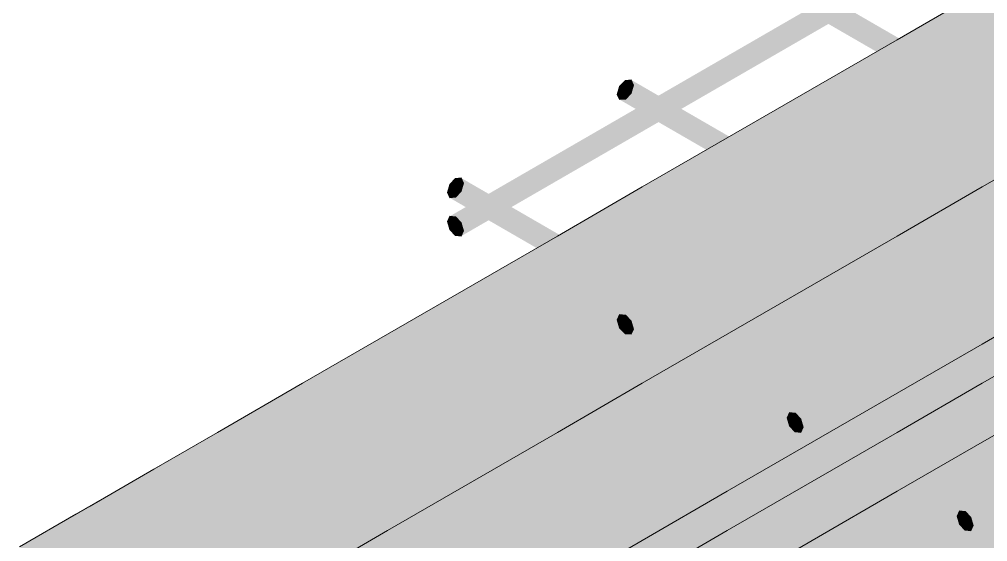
# Model space of a CAD drawing. Header units: metres. Extents: x 349122 to 349453, y 9281252 to 9281971.
# Drawn here: x 349267.5444 to 349268.038, y 9281656.2444 to 9281656.5103 of the extents above; entities that cross this region are included whole.
import ezdxf

# ---------------------------------------------------------------- set-up
doc = ezdxf.new("R2010")
doc.units = ezdxf.units.M
doc.header["$LTSCALE"] = 0.25
doc.layers.add('ISO-3D', color=7, linetype='CONTINUOUS', lineweight=13)
doc.layers.add('ISO-3D-ARISTAS', color=250, linetype='CONTINUOUS', lineweight=13)

msp = doc.modelspace()

# ---------------------------------------------------------------- linework, layer by layer
at = {"layer": 'ISO-3D', "true_color": 0x8e8d88}
for points in [[(349268.07849, 9281656.51), (349268.03519, 9281656.485), (349268.07849, 9281656.55), (349268.03519, 9281656.525)], [(349268.03519, 9281656.485), (349267.99189, 9281656.46), (349268.03519, 9281656.525), (349267.99189, 9281656.5)], [(349268.07849, 9281656.47), (349268.03519, 9281656.445), (349268.07849, 9281656.51), (349268.03519, 9281656.485)], [(349267.99189, 9281656.46), (349267.94859, 9281656.435), (349267.99189, 9281656.5), (349267.94859, 9281656.475)], [(349268.03519, 9281656.445), (349267.99189, 9281656.42), (349268.03519, 9281656.485), (349267.99189, 9281656.46)], [(349267.94859, 9281656.435), (349267.90529, 9281656.41), (349267.94859, 9281656.475), (349267.90529, 9281656.45)], [(349268.07849, 9281656.45), (349268.03519, 9281656.425), (349268.07849, 9281656.47), (349268.03519, 9281656.445)], [(349267.99189, 9281656.42), (349267.94859, 9281656.395), (349267.99189, 9281656.46), (349267.94859, 9281656.435)], [(349267.90529, 9281656.41), (349267.86199, 9281656.385), (349267.90529, 9281656.45), (349267.86199, 9281656.425)], [(349268.07849, 9281656.4), (349268.03519, 9281656.375), (349268.07849, 9281656.45), (349268.03519, 9281656.425)], [(349268.07849, 9281656.41), (349268.03519, 9281656.385), (349268.07849, 9281656.45), (349268.03519, 9281656.425)], [(349268.03519, 9281656.425), (349267.99189, 9281656.4), (349268.03519, 9281656.445), (349267.99189, 9281656.42)], [(349267.94859, 9281656.395), (349267.90529, 9281656.37), (349267.94859, 9281656.435), (349267.90529, 9281656.41)], [(349267.86199, 9281656.385), (349267.81869, 9281656.36), (349267.86199, 9281656.425), (349267.81869, 9281656.4)], [(349268.03519, 9281656.375), (349267.99189, 9281656.35), (349268.03519, 9281656.425), (349267.99189, 9281656.4)], [(349268.03519, 9281656.385), (349267.99189, 9281656.36), (349268.03519, 9281656.425), (349267.99189, 9281656.4)], [(349267.99189, 9281656.4), (349267.94859, 9281656.375), (349267.99189, 9281656.42), (349267.94859, 9281656.395)], [(349267.90529, 9281656.37), (349267.86199, 9281656.345), (349267.90529, 9281656.41), (349267.86199, 9281656.385)], [(349268.07849, 9281656.37), (349268.03519, 9281656.345), (349268.07849, 9281656.41), (349268.03519, 9281656.385)], [(349267.81869, 9281656.36), (349267.77538, 9281656.335), (349267.81869, 9281656.4), (349267.77538, 9281656.375)], [(349267.99189, 9281656.35), (349267.94859, 9281656.325), (349267.99189, 9281656.4), (349267.94859, 9281656.375)], [(349267.99189, 9281656.36), (349267.94859, 9281656.335), (349267.99189, 9281656.4), (349267.94859, 9281656.375)], [(349268.07849, 9281656.35), (349268.03519, 9281656.325), (349268.07849, 9281656.4), (349268.03519, 9281656.375)], [(349267.94859, 9281656.375), (349267.90529, 9281656.35), (349267.94859, 9281656.395), (349267.90529, 9281656.37)], [(349267.86199, 9281656.345), (349267.81869, 9281656.32), (349267.86199, 9281656.385), (349267.81869, 9281656.36)], [(349268.03519, 9281656.345), (349267.99189, 9281656.32), (349268.03519, 9281656.385), (349267.99189, 9281656.36)], [(349267.77538, 9281656.335), (349267.73208, 9281656.31), (349267.77538, 9281656.375), (349267.73208, 9281656.35)], [(349267.94859, 9281656.325), (349267.90529, 9281656.3), (349267.94859, 9281656.375), (349267.90529, 9281656.35)], [(349267.94859, 9281656.335), (349267.90529, 9281656.31), (349267.94859, 9281656.375), (349267.90529, 9281656.35)], [(349268.03519, 9281656.325), (349267.99189, 9281656.3), (349268.03519, 9281656.375), (349267.99189, 9281656.35)], [(349267.90529, 9281656.35), (349267.86199, 9281656.325), (349267.90529, 9281656.37), (349267.86199, 9281656.345)], [(349267.81869, 9281656.32), (349267.77538, 9281656.295), (349267.81869, 9281656.36), (349267.77538, 9281656.335)], [(349267.99189, 9281656.32), (349267.94859, 9281656.295), (349267.99189, 9281656.36), (349267.94859, 9281656.335)], [(349267.73208, 9281656.31), (349267.68878, 9281656.285), (349267.73208, 9281656.35), (349267.68878, 9281656.325)], [(349267.90529, 9281656.3), (349267.86199, 9281656.275), (349267.90529, 9281656.35), (349267.86199, 9281656.325)], [(349267.90529, 9281656.31), (349267.86199, 9281656.285), (349267.90529, 9281656.35), (349267.86199, 9281656.325)], [(349267.99189, 9281656.3), (349267.94859, 9281656.275), (349267.99189, 9281656.35), (349267.94859, 9281656.325)], [(349267.86199, 9281656.325), (349267.81869, 9281656.3), (349267.86199, 9281656.345), (349267.81869, 9281656.32)], [(349267.77538, 9281656.295), (349267.73208, 9281656.27), (349267.77538, 9281656.335), (349267.73208, 9281656.31)], [(349267.94859, 9281656.295), (349267.90529, 9281656.27), (349267.94859, 9281656.335), (349267.90529, 9281656.31)], [(349267.68878, 9281656.285), (349267.64548, 9281656.26), (349267.68878, 9281656.325), (349267.64548, 9281656.3)], [(349267.86199, 9281656.275), (349267.81869, 9281656.25), (349267.86199, 9281656.325), (349267.81869, 9281656.3)], [(349267.86199, 9281656.285), (349267.81869, 9281656.26), (349267.86199, 9281656.325), (349267.81869, 9281656.3)], [(349267.94859, 9281656.275), (349267.90529, 9281656.25), (349267.94859, 9281656.325), (349267.90529, 9281656.3)], [(349267.81869, 9281656.3), (349267.77538, 9281656.275), (349267.81869, 9281656.32), (349267.77538, 9281656.295)], [(349268.07849, 9281656.3), (349268.03519, 9281656.275), (349268.07849, 9281656.32), (349268.03519, 9281656.295)], [(349267.73208, 9281656.27), (349267.68878, 9281656.245), (349267.73208, 9281656.31), (349267.68878, 9281656.285)], [(349267.90529, 9281656.27), (349267.86199, 9281656.245), (349267.90529, 9281656.31), (349267.86199, 9281656.285)], [(349267.64548, 9281656.26), (349267.613, 9281656.24125), (349267.64548, 9281656.3), (349267.613, 9281656.28125)], [(349267.81869, 9281656.25), (349267.77538, 9281656.225), (349267.81869, 9281656.3), (349267.77538, 9281656.275)], [(349267.81869, 9281656.26), (349267.77538, 9281656.235), (349267.81869, 9281656.3), (349267.77538, 9281656.275)], [(349267.90529, 9281656.25), (349267.86199, 9281656.225), (349267.90529, 9281656.3), (349267.86199, 9281656.275)], [(349268.07849, 9281656.25), (349268.03519, 9281656.225), (349268.07849, 9281656.3), (349268.03519, 9281656.275)], [(349267.77538, 9281656.275), (349267.73208, 9281656.25), (349267.77538, 9281656.295), (349267.73208, 9281656.27)], [(349268.03519, 9281656.275), (349267.99189, 9281656.25), (349268.03519, 9281656.295), (349267.99189, 9281656.27)], [(349267.68878, 9281656.245), (349267.64548, 9281656.22), (349267.68878, 9281656.285), (349267.64548, 9281656.26)], [(349267.86199, 9281656.245), (349267.81869, 9281656.22), (349267.86199, 9281656.285), (349267.81869, 9281656.26)], [(349267.613, 9281656.24125), (349267.58053, 9281656.2225), (349267.613, 9281656.28125), (349267.58053, 9281656.2625)], [(349267.77538, 9281656.225), (349267.73208, 9281656.2), (349267.77538, 9281656.275), (349267.73208, 9281656.25)], [(349267.77538, 9281656.235), (349267.73208, 9281656.21), (349267.77538, 9281656.275), (349267.73208, 9281656.25)], [(349267.86199, 9281656.225), (349267.81869, 9281656.2), (349267.86199, 9281656.275), (349267.81869, 9281656.25)], [(349268.03519, 9281656.225), (349267.99189, 9281656.2), (349268.03519, 9281656.275), (349267.99189, 9281656.25)], [(349267.73208, 9281656.25), (349267.68878, 9281656.225), (349267.73208, 9281656.27), (349267.68878, 9281656.245)], [(349267.99189, 9281656.25), (349267.94859, 9281656.225), (349267.99189, 9281656.27), (349267.94859, 9281656.245)], [(349267.58053, 9281656.2225), (349267.54805, 9281656.20375), (349267.58053, 9281656.2625), (349267.54805, 9281656.24375)], [(349267.64548, 9281656.22), (349267.613, 9281656.20125), (349267.64548, 9281656.26), (349267.613, 9281656.24125)], [(349267.81869, 9281656.22), (349267.77538, 9281656.195), (349267.81869, 9281656.26), (349267.77538, 9281656.235)], [(349267.73208, 9281656.2), (349267.68878, 9281656.175), (349267.73208, 9281656.25), (349267.68878, 9281656.225)], [(349267.73208, 9281656.21), (349267.68878, 9281656.185), (349267.73208, 9281656.25), (349267.68878, 9281656.225)], [(349267.81869, 9281656.2), (349267.77538, 9281656.175), (349267.81869, 9281656.25), (349267.77538, 9281656.225)], [(349267.99189, 9281656.2), (349267.94859, 9281656.175), (349267.99189, 9281656.25), (349267.94859, 9281656.225)], [(349268.07849, 9281656.2), (349268.03519, 9281656.175), (349268.07849, 9281656.25), (349268.03519, 9281656.225)], [(349267.68878, 9281656.225), (349267.64548, 9281656.2), (349267.68878, 9281656.245), (349267.64548, 9281656.22)], [(349267.94859, 9281656.225), (349267.90529, 9281656.2), (349267.94859, 9281656.245), (349267.90529, 9281656.22)]]:
    msp.add_solid(points, dxfattribs=at)
at = {"layer": 'ISO-3D', "true_color": 0xb0aea8}
for points in [[(349268.10736, 9281656.53333), (349268.06406, 9281656.50833), (349268.07849, 9281656.55), (349268.03519, 9281656.525)], [(349268.06406, 9281656.50833), (349268.02076, 9281656.48333), (349268.03519, 9281656.525), (349267.99189, 9281656.5)], [(349268.09293, 9281656.49167), (349268.04963, 9281656.46667), (349268.06406, 9281656.50833), (349268.02076, 9281656.48333)], [(349268.02076, 9281656.48333), (349267.97746, 9281656.45833), (349267.99189, 9281656.5), (349267.94859, 9281656.475)], [(349268.04963, 9281656.46667), (349268.00632, 9281656.44167), (349268.02076, 9281656.48333), (349267.97746, 9281656.45833)], [(349267.97746, 9281656.45833), (349267.93416, 9281656.43333), (349267.94859, 9281656.475), (349267.90529, 9281656.45)], [(349268.07849, 9281656.45), (349268.03519, 9281656.425), (349268.04963, 9281656.46667), (349268.00632, 9281656.44167)], [(349268.00632, 9281656.44167), (349267.96302, 9281656.41667), (349267.97746, 9281656.45833), (349267.93416, 9281656.43333)], [(349267.93416, 9281656.43333), (349267.89085, 9281656.40833), (349267.90529, 9281656.45), (349267.86199, 9281656.425)], [(349268.03519, 9281656.425), (349267.99189, 9281656.4), (349268.00632, 9281656.44167), (349267.96302, 9281656.41667)], [(349267.96302, 9281656.41667), (349267.91972, 9281656.39167), (349267.93416, 9281656.43333), (349267.89085, 9281656.40833)], [(349267.89085, 9281656.40833), (349267.84755, 9281656.38333), (349267.86199, 9281656.425), (349267.81869, 9281656.4)], [(349267.99189, 9281656.4), (349267.94859, 9281656.375), (349267.96302, 9281656.41667), (349267.91972, 9281656.39167)], [(349267.91972, 9281656.39167), (349267.87642, 9281656.36667), (349267.89085, 9281656.40833), (349267.84755, 9281656.38333)], [(349267.84755, 9281656.38333), (349267.80425, 9281656.35833), (349267.81869, 9281656.4), (349267.77538, 9281656.375)], [(349267.94859, 9281656.375), (349267.90529, 9281656.35), (349267.91972, 9281656.39167), (349267.87642, 9281656.36667)], [(349267.87642, 9281656.36667), (349267.83312, 9281656.34167), (349267.84755, 9281656.38333), (349267.80425, 9281656.35833)], [(349267.80425, 9281656.35833), (349267.76095, 9281656.33333), (349267.77538, 9281656.375), (349267.73208, 9281656.35)], [(349268.12179, 9281656.345), (349268.07849, 9281656.32), (349268.07849, 9281656.37), (349268.03519, 9281656.345)], [(349267.90529, 9281656.35), (349267.86199, 9281656.325), (349267.87642, 9281656.36667), (349267.83312, 9281656.34167)], [(349267.83312, 9281656.34167), (349267.78982, 9281656.31667), (349267.80425, 9281656.35833), (349267.76095, 9281656.33333)], [(349267.76095, 9281656.33333), (349267.71765, 9281656.30833), (349267.73208, 9281656.35), (349267.68878, 9281656.325)], [(349268.11097, 9281656.33125), (349268.06767, 9281656.30625), (349268.07849, 9281656.35), (349268.03519, 9281656.325)], [(349268.07849, 9281656.32), (349268.03519, 9281656.295), (349268.03519, 9281656.345), (349267.99189, 9281656.32)], [(349267.86199, 9281656.325), (349267.81869, 9281656.3), (349267.83312, 9281656.34167), (349267.78982, 9281656.31667)], [(349267.78982, 9281656.31667), (349267.74652, 9281656.29167), (349267.76095, 9281656.33333), (349267.71765, 9281656.30833)], [(349267.71765, 9281656.30833), (349267.67435, 9281656.28333), (349267.68878, 9281656.325), (349267.64548, 9281656.3)], [(349268.06767, 9281656.30625), (349268.02437, 9281656.28125), (349268.03519, 9281656.325), (349267.99189, 9281656.3)], [(349268.03519, 9281656.295), (349267.99189, 9281656.27), (349267.99189, 9281656.32), (349267.94859, 9281656.295)], [(349267.81869, 9281656.3), (349267.77538, 9281656.275), (349267.78982, 9281656.31667), (349267.74652, 9281656.29167)], [(349267.74652, 9281656.29167), (349267.70322, 9281656.26667), (349267.71765, 9281656.30833), (349267.67435, 9281656.28333)], [(349268.10014, 9281656.2875), (349268.05684, 9281656.2625), (349268.06767, 9281656.30625), (349268.02437, 9281656.28125)], [(349267.67435, 9281656.28333), (349267.63105, 9281656.25833), (349267.64548, 9281656.3), (349267.60218, 9281656.275)], [(349268.02437, 9281656.28125), (349267.98107, 9281656.25625), (349267.99189, 9281656.3), (349267.94859, 9281656.275)], [(349267.99189, 9281656.27), (349267.94859, 9281656.245), (349267.94859, 9281656.295), (349267.90529, 9281656.27)], [(349267.77538, 9281656.275), (349267.73208, 9281656.25), (349267.74652, 9281656.29167), (349267.70322, 9281656.26667)], [(349267.70322, 9281656.26667), (349267.65991, 9281656.24167), (349267.67435, 9281656.28333), (349267.63105, 9281656.25833)], [(349268.05684, 9281656.2625), (349268.01354, 9281656.2375), (349268.02437, 9281656.28125), (349267.98107, 9281656.25625)], [(349267.63105, 9281656.25833), (349267.60218, 9281656.24167), (349267.60218, 9281656.275), (349267.57331, 9281656.25833)], [(349267.98107, 9281656.25625), (349267.93776, 9281656.23125), (349267.94859, 9281656.275), (349267.90529, 9281656.25)], [(349267.94859, 9281656.245), (349267.90529, 9281656.22), (349267.90529, 9281656.27), (349267.86199, 9281656.245)], [(349267.73208, 9281656.25), (349267.68878, 9281656.225), (349267.70322, 9281656.26667), (349267.65991, 9281656.24167)], [(349267.60218, 9281656.24167), (349267.57331, 9281656.225), (349267.57331, 9281656.25833), (349267.54444, 9281656.24167)], [(349267.65991, 9281656.24167), (349267.63105, 9281656.225), (349267.63105, 9281656.25833), (349267.60218, 9281656.24167)], [(349268.08932, 9281656.24375), (349268.04602, 9281656.21875), (349268.05684, 9281656.2625), (349268.01354, 9281656.2375)], [(349268.01354, 9281656.2375), (349267.97024, 9281656.2125), (349267.98107, 9281656.25625), (349267.93776, 9281656.23125)], [(349267.93776, 9281656.23125), (349267.89446, 9281656.20625), (349267.90529, 9281656.25), (349267.86199, 9281656.225)], [(349267.90529, 9281656.22), (349267.86199, 9281656.195), (349267.86199, 9281656.245), (349267.81869, 9281656.22)]]:
    msp.add_solid(points, dxfattribs=at)
at = {"layer": 'ISO-3D', "true_color": 0x513422}
for points in [[(349267.96911, 9281656.52661), (349267.97032, 9281656.52928), (349267.92781, 9281656.50277), (349267.92902, 9281656.50544)], [(349267.97736, 9281656.52185), (349267.97615, 9281656.51918), (349267.93606, 9281656.498), (349267.93485, 9281656.49533)], [(349267.92781, 9281656.50277), (349267.92902, 9281656.50544), (349267.88651, 9281656.47892), (349267.88772, 9281656.48159)], [(349267.93606, 9281656.498), (349267.93485, 9281656.49533), (349267.89476, 9281656.47416), (349267.89355, 9281656.47149)], [(349267.88651, 9281656.47892), (349267.88772, 9281656.48159), (349267.84521, 9281656.45507), (349267.84641, 9281656.45774)], [(349268.05572, 9281656.47661), (349268.05692, 9281656.47928), (349268.01441, 9281656.45277), (349268.01562, 9281656.45544)], [(349267.89476, 9281656.47416), (349267.89355, 9281656.47149), (349267.85345, 9281656.45031), (349267.85225, 9281656.44764)], [(349268.06397, 9281656.47185), (349268.06276, 9281656.46918), (349268.02266, 9281656.448), (349268.02145, 9281656.44533)], [(349267.84521, 9281656.45507), (349267.84641, 9281656.45774), (349267.8039, 9281656.43123), (349267.80511, 9281656.4339)], [(349268.01441, 9281656.45277), (349268.01562, 9281656.45544), (349267.97311, 9281656.42892), (349267.97432, 9281656.43159)], [(349267.85345, 9281656.45031), (349267.85225, 9281656.44764), (349267.81215, 9281656.42646), (349267.81094, 9281656.42379)], [(349268.02266, 9281656.448), (349268.02145, 9281656.44533), (349267.98136, 9281656.42416), (349267.98015, 9281656.42149)], [(349267.8039, 9281656.43123), (349267.80511, 9281656.4339), (349267.7626, 9281656.40738), (349267.76381, 9281656.41005)], [(349267.97311, 9281656.42892), (349267.97432, 9281656.43159), (349267.93181, 9281656.40507), (349267.93302, 9281656.40774)], [(349267.81215, 9281656.42646), (349267.81094, 9281656.42379), (349267.77085, 9281656.40262), (349267.76964, 9281656.39995)], [(349267.98136, 9281656.42416), (349267.98015, 9281656.42149), (349267.94006, 9281656.40031), (349267.93885, 9281656.39764)], [(349267.93181, 9281656.40507), (349267.93302, 9281656.40774), (349267.89051, 9281656.38123), (349267.89171, 9281656.3839)], [(349267.94006, 9281656.40031), (349267.93885, 9281656.39764), (349267.89875, 9281656.37646), (349267.89755, 9281656.37379)], [(349267.89051, 9281656.38123), (349267.89171, 9281656.3839), (349267.8492, 9281656.35738), (349267.85041, 9281656.36005)], [(349268.05971, 9281656.37892), (349268.06092, 9281656.38159), (349268.01841, 9281656.35507), (349268.01962, 9281656.35774)], [(349267.89875, 9281656.37646), (349267.89755, 9281656.37379), (349267.85745, 9281656.35262), (349267.85624, 9281656.34995)], [(349268.06796, 9281656.37416), (349268.06675, 9281656.37149), (349268.02666, 9281656.35031), (349268.02545, 9281656.34764)], [(349268.01841, 9281656.35507), (349268.01962, 9281656.35774), (349267.97711, 9281656.33123), (349267.97832, 9281656.3339)], [(349268.02666, 9281656.35031), (349268.02545, 9281656.34764), (349267.98536, 9281656.32646), (349267.98415, 9281656.32379)], [(349267.97711, 9281656.33123), (349267.97832, 9281656.3339), (349267.93581, 9281656.30738), (349267.93701, 9281656.31005)], [(349267.98536, 9281656.32646), (349267.98415, 9281656.32379), (349267.94405, 9281656.30262), (349267.94285, 9281656.29995)], [(349268.06371, 9281656.28123), (349268.06492, 9281656.2839), (349268.02241, 9281656.25738), (349268.02362, 9281656.26005)], [(349268.07196, 9281656.27646), (349268.07075, 9281656.27379), (349268.03066, 9281656.25262), (349268.02945, 9281656.24995)]]:
    msp.add_solid(points, dxfattribs=at)
at = {"layer": 'ISO-3D', "true_color": 0x734930}
for points in [[(349267.97032, 9281656.52255), (349267.96911, 9281656.52661), (349267.92902, 9281656.4987), (349267.92781, 9281656.50277)], [(349267.97615, 9281656.52591), (349267.97736, 9281656.52185), (349267.93485, 9281656.50207), (349267.93606, 9281656.498)], [(349267.92902, 9281656.4987), (349267.92781, 9281656.50277), (349267.88772, 9281656.47485), (349267.88651, 9281656.47892)], [(349267.93485, 9281656.50207), (349267.93606, 9281656.498), (349267.89355, 9281656.47822), (349267.89476, 9281656.47416)], [(349267.88772, 9281656.47485), (349267.88651, 9281656.47892), (349267.84641, 9281656.45101), (349267.84521, 9281656.45507)], [(349267.89355, 9281656.47822), (349267.89476, 9281656.47416), (349267.85225, 9281656.45438), (349267.85345, 9281656.45031)], [(349268.05692, 9281656.47255), (349268.05572, 9281656.47661), (349268.01562, 9281656.4487), (349268.01441, 9281656.45277)], [(349268.06276, 9281656.47591), (349268.06397, 9281656.47185), (349268.02145, 9281656.45207), (349268.02266, 9281656.448)], [(349267.84641, 9281656.45101), (349267.84521, 9281656.45507), (349267.80511, 9281656.42716), (349267.8039, 9281656.43123)], [(349267.85225, 9281656.45438), (349267.85345, 9281656.45031), (349267.81094, 9281656.43053), (349267.81215, 9281656.42646)], [(349268.01562, 9281656.4487), (349268.01441, 9281656.45277), (349267.97432, 9281656.42485), (349267.97311, 9281656.42892)], [(349268.02145, 9281656.45207), (349268.02266, 9281656.448), (349267.98015, 9281656.42822), (349267.98136, 9281656.42416)], [(349267.80511, 9281656.42716), (349267.8039, 9281656.43123), (349267.76381, 9281656.40332), (349267.7626, 9281656.40738)], [(349267.81094, 9281656.43053), (349267.81215, 9281656.42646), (349267.76964, 9281656.40668), (349267.77085, 9281656.40262)], [(349267.97432, 9281656.42485), (349267.97311, 9281656.42892), (349267.93302, 9281656.40101), (349267.93181, 9281656.40507)], [(349267.98015, 9281656.42822), (349267.98136, 9281656.42416), (349267.93885, 9281656.40438), (349267.94006, 9281656.40031)], [(349267.93302, 9281656.40101), (349267.93181, 9281656.40507), (349267.89171, 9281656.37716), (349267.89051, 9281656.38123)], [(349267.93885, 9281656.40438), (349267.94006, 9281656.40031), (349267.89755, 9281656.38053), (349267.89875, 9281656.37646)], [(349267.89171, 9281656.37716), (349267.89051, 9281656.38123), (349267.85041, 9281656.35332), (349267.8492, 9281656.35738)], [(349267.89755, 9281656.38053), (349267.89875, 9281656.37646), (349267.85624, 9281656.35668), (349267.85745, 9281656.35262)], [(349268.06092, 9281656.37485), (349268.05971, 9281656.37892), (349268.01962, 9281656.35101), (349268.01841, 9281656.35507)], [(349268.06675, 9281656.37822), (349268.06796, 9281656.37416), (349268.02545, 9281656.35438), (349268.02666, 9281656.35031)], [(349268.01962, 9281656.35101), (349268.01841, 9281656.35507), (349267.97832, 9281656.32716), (349267.97711, 9281656.33123)], [(349268.02545, 9281656.35438), (349268.02666, 9281656.35031), (349267.98415, 9281656.33053), (349267.98536, 9281656.32646)], [(349267.97832, 9281656.32716), (349267.97711, 9281656.33123), (349267.93701, 9281656.30332), (349267.93581, 9281656.30738)], [(349267.98415, 9281656.33053), (349267.98536, 9281656.32646), (349267.94285, 9281656.30668), (349267.94405, 9281656.30262)], [(349268.06492, 9281656.27716), (349268.06371, 9281656.28123), (349268.02362, 9281656.25332), (349268.02241, 9281656.25738)], [(349268.07075, 9281656.28053), (349268.07196, 9281656.27646), (349268.02945, 9281656.25668), (349268.03066, 9281656.25262)]]:
    msp.add_solid(points, dxfattribs=at)
at = {"layer": 'ISO-3D', "true_color": 0x70482f}
for points in [[(349267.97032, 9281656.52928), (349267.97324, 9281656.52899), (349267.92902, 9281656.50544), (349267.93194, 9281656.50515)], [(349267.97615, 9281656.51918), (349267.97324, 9281656.51947), (349267.93485, 9281656.49533), (349267.93194, 9281656.49562)], [(349267.92902, 9281656.50544), (349267.93194, 9281656.50515), (349267.88772, 9281656.48159), (349267.89063, 9281656.4813)], [(349267.93485, 9281656.49533), (349267.93194, 9281656.49562), (349267.89355, 9281656.47149), (349267.89063, 9281656.47178)], [(349267.88772, 9281656.48159), (349267.89063, 9281656.4813), (349267.84641, 9281656.45774), (349267.84933, 9281656.45745)], [(349268.05692, 9281656.47928), (349268.05984, 9281656.47899), (349268.01562, 9281656.45544), (349268.01854, 9281656.45515)], [(349267.89355, 9281656.47149), (349267.89063, 9281656.47178), (349267.85225, 9281656.44764), (349267.84933, 9281656.44793)], [(349268.06276, 9281656.46918), (349268.05984, 9281656.46947), (349268.02145, 9281656.44533), (349268.01854, 9281656.44562)], [(349267.84641, 9281656.45774), (349267.84933, 9281656.45745), (349267.80511, 9281656.4339), (349267.80803, 9281656.43361)], [(349268.01562, 9281656.45544), (349268.01854, 9281656.45515), (349267.97432, 9281656.43159), (349267.97724, 9281656.4313)], [(349267.85225, 9281656.44764), (349267.84933, 9281656.44793), (349267.81094, 9281656.42379), (349267.80803, 9281656.42408)], [(349268.02145, 9281656.44533), (349268.01854, 9281656.44562), (349267.98015, 9281656.42149), (349267.97724, 9281656.42178)], [(349267.80511, 9281656.4339), (349267.80803, 9281656.43361), (349267.76381, 9281656.41005), (349267.76672, 9281656.40976)], [(349267.97432, 9281656.43159), (349267.97724, 9281656.4313), (349267.93302, 9281656.40774), (349267.93593, 9281656.40745)], [(349267.81094, 9281656.42379), (349267.80803, 9281656.42408), (349267.76964, 9281656.39995), (349267.76672, 9281656.40024)], [(349267.98015, 9281656.42149), (349267.97724, 9281656.42178), (349267.93885, 9281656.39764), (349267.93593, 9281656.39793)], [(349267.93302, 9281656.40774), (349267.93593, 9281656.40745), (349267.89171, 9281656.3839), (349267.89463, 9281656.38361)], [(349267.93885, 9281656.39764), (349267.93593, 9281656.39793), (349267.89755, 9281656.37379), (349267.89463, 9281656.37408)], [(349267.89171, 9281656.3839), (349267.89463, 9281656.38361), (349267.85041, 9281656.36005), (349267.85333, 9281656.35976)], [(349268.06092, 9281656.38159), (349268.06384, 9281656.3813), (349268.01962, 9281656.35774), (349268.02254, 9281656.35745)], [(349267.89755, 9281656.37379), (349267.89463, 9281656.37408), (349267.85624, 9281656.34995), (349267.85333, 9281656.35024)], [(349268.06675, 9281656.37149), (349268.06384, 9281656.37178), (349268.02545, 9281656.34764), (349268.02254, 9281656.34793)], [(349268.01962, 9281656.35774), (349268.02254, 9281656.35745), (349267.97832, 9281656.3339), (349267.98123, 9281656.33361)], [(349268.02545, 9281656.34764), (349268.02254, 9281656.34793), (349267.98415, 9281656.32379), (349267.98123, 9281656.32408)], [(349267.97832, 9281656.3339), (349267.98123, 9281656.33361), (349267.93701, 9281656.31005), (349267.93993, 9281656.30976)], [(349267.98415, 9281656.32379), (349267.98123, 9281656.32408), (349267.94285, 9281656.29995), (349267.93993, 9281656.30024)], [(349268.06492, 9281656.2839), (349268.06783, 9281656.28361), (349268.02362, 9281656.26005), (349268.02653, 9281656.25976)], [(349268.07075, 9281656.27379), (349268.06783, 9281656.27408), (349268.02945, 9281656.24995), (349268.02653, 9281656.25024)]]:
    msp.add_solid(points, dxfattribs=at)
at = {"layer": 'ISO-3D', "true_color": 0x805135}
for points in [[(349267.97324, 9281656.52899), (349267.97615, 9281656.52591), (349267.93194, 9281656.50515), (349267.93485, 9281656.50207)], [(349267.97324, 9281656.51947), (349267.97032, 9281656.52255), (349267.93194, 9281656.49562), (349267.92902, 9281656.4987)], [(349267.93194, 9281656.50515), (349267.93485, 9281656.50207), (349267.89063, 9281656.4813), (349267.89355, 9281656.47822)], [(349267.93194, 9281656.49562), (349267.92902, 9281656.4987), (349267.89063, 9281656.47178), (349267.88772, 9281656.47485)], [(349267.89063, 9281656.4813), (349267.89355, 9281656.47822), (349267.84933, 9281656.45745), (349267.85225, 9281656.45438)], [(349268.05984, 9281656.47899), (349268.06276, 9281656.47591), (349268.01854, 9281656.45515), (349268.02145, 9281656.45207)], [(349267.89063, 9281656.47178), (349267.88772, 9281656.47485), (349267.84933, 9281656.44793), (349267.84641, 9281656.45101)], [(349268.05984, 9281656.46947), (349268.05692, 9281656.47255), (349268.01854, 9281656.44562), (349268.01562, 9281656.4487)], [(349267.84933, 9281656.45745), (349267.85225, 9281656.45438), (349267.80803, 9281656.43361), (349267.81094, 9281656.43053)], [(349267.84933, 9281656.44793), (349267.84641, 9281656.45101), (349267.80803, 9281656.42408), (349267.80511, 9281656.42716)], [(349268.01854, 9281656.45515), (349268.02145, 9281656.45207), (349267.97724, 9281656.4313), (349267.98015, 9281656.42822)], [(349268.01854, 9281656.44562), (349268.01562, 9281656.4487), (349267.97724, 9281656.42178), (349267.97432, 9281656.42485)], [(349267.80803, 9281656.43361), (349267.81094, 9281656.43053), (349267.76672, 9281656.40976), (349267.76964, 9281656.40668)], [(349267.97724, 9281656.4313), (349267.98015, 9281656.42822), (349267.93593, 9281656.40745), (349267.93885, 9281656.40438)], [(349267.80803, 9281656.42408), (349267.80511, 9281656.42716), (349267.76672, 9281656.40024), (349267.76381, 9281656.40332)], [(349267.97724, 9281656.42178), (349267.97432, 9281656.42485), (349267.93593, 9281656.39793), (349267.93302, 9281656.40101)], [(349267.93593, 9281656.40745), (349267.93885, 9281656.40438), (349267.89463, 9281656.38361), (349267.89755, 9281656.38053)], [(349267.93593, 9281656.39793), (349267.93302, 9281656.40101), (349267.89463, 9281656.37408), (349267.89171, 9281656.37716)], [(349267.89463, 9281656.38361), (349267.89755, 9281656.38053), (349267.85333, 9281656.35976), (349267.85624, 9281656.35668)], [(349267.89463, 9281656.37408), (349267.89171, 9281656.37716), (349267.85333, 9281656.35024), (349267.85041, 9281656.35332)], [(349268.06384, 9281656.3813), (349268.06675, 9281656.37822), (349268.02254, 9281656.35745), (349268.02545, 9281656.35438)], [(349268.06384, 9281656.37178), (349268.06092, 9281656.37485), (349268.02254, 9281656.34793), (349268.01962, 9281656.35101)], [(349268.02254, 9281656.35745), (349268.02545, 9281656.35438), (349267.98123, 9281656.33361), (349267.98415, 9281656.33053)], [(349268.02254, 9281656.34793), (349268.01962, 9281656.35101), (349267.98123, 9281656.32408), (349267.97832, 9281656.32716)], [(349267.98123, 9281656.33361), (349267.98415, 9281656.33053), (349267.93993, 9281656.30976), (349267.94285, 9281656.30668)], [(349267.98123, 9281656.32408), (349267.97832, 9281656.32716), (349267.93993, 9281656.30024), (349267.93701, 9281656.30332)], [(349268.06783, 9281656.28361), (349268.07075, 9281656.28053), (349268.02653, 9281656.25976), (349268.02945, 9281656.25668)], [(349268.06783, 9281656.27408), (349268.06492, 9281656.27716), (349268.02653, 9281656.25024), (349268.02362, 9281656.25332)]]:
    msp.add_solid(points, dxfattribs=at)
at = {"layer": 'ISO-3D', "true_color": 0x7e5035}
for points in [[(349267.97832, 9281656.50236), (349267.97711, 9281656.4983), (349267.93701, 9281656.52621), (349267.93581, 9281656.52214)], [(349267.98415, 9281656.499), (349267.98536, 9281656.50306), (349267.94285, 9281656.52284), (349267.94405, 9281656.52691)], [(349268.01962, 9281656.47852), (349268.01841, 9281656.47445), (349267.97832, 9281656.50236), (349267.97711, 9281656.4983)], [(349268.02545, 9281656.47515), (349268.02666, 9281656.47921), (349267.98415, 9281656.499), (349267.98536, 9281656.50306)], [(349267.89171, 9281656.45236), (349267.89051, 9281656.4483), (349267.85041, 9281656.47621), (349267.8492, 9281656.47214)], [(349267.89755, 9281656.449), (349267.89875, 9281656.45306), (349267.85624, 9281656.47284), (349267.85745, 9281656.47691)], [(349268.06092, 9281656.45467), (349268.05971, 9281656.45061), (349268.01962, 9281656.47852), (349268.01841, 9281656.47445)], [(349268.06675, 9281656.4513), (349268.06796, 9281656.45537), (349268.02545, 9281656.47515), (349268.02666, 9281656.47921)], [(349267.93302, 9281656.42852), (349267.93181, 9281656.42445), (349267.89171, 9281656.45236), (349267.89051, 9281656.4483)], [(349267.93885, 9281656.42515), (349267.94006, 9281656.42921), (349267.89755, 9281656.449), (349267.89875, 9281656.45306)], [(349267.80511, 9281656.40236), (349267.8039, 9281656.3983), (349267.76381, 9281656.42621), (349267.7626, 9281656.42214)], [(349267.81094, 9281656.399), (349267.81215, 9281656.40306), (349267.76964, 9281656.42284), (349267.77085, 9281656.42691)], [(349267.97432, 9281656.40467), (349267.97311, 9281656.40061), (349267.93302, 9281656.42852), (349267.93181, 9281656.42445)], [(349267.98015, 9281656.4013), (349267.98136, 9281656.40537), (349267.93885, 9281656.42515), (349267.94006, 9281656.42921)], [(349267.84641, 9281656.37852), (349267.84521, 9281656.37445), (349267.80511, 9281656.40236), (349267.8039, 9281656.3983)], [(349267.85225, 9281656.37515), (349267.85345, 9281656.37921), (349267.81094, 9281656.399), (349267.81215, 9281656.40306)], [(349268.01562, 9281656.38082), (349268.01441, 9281656.37676), (349267.97432, 9281656.40467), (349267.97311, 9281656.40061)], [(349268.02145, 9281656.37746), (349268.02266, 9281656.38152), (349267.98015, 9281656.4013), (349267.98136, 9281656.40537)], [(349267.88772, 9281656.35467), (349267.88651, 9281656.35061), (349267.84641, 9281656.37852), (349267.84521, 9281656.37445)], [(349267.89355, 9281656.3513), (349267.89476, 9281656.35537), (349267.85225, 9281656.37515), (349267.85345, 9281656.37921)], [(349268.05692, 9281656.35698), (349268.05572, 9281656.35291), (349268.01562, 9281656.38082), (349268.01441, 9281656.37676)], [(349268.06276, 9281656.35361), (349268.06397, 9281656.35768), (349268.02145, 9281656.37746), (349268.02266, 9281656.38152)], [(349267.92902, 9281656.33082), (349267.92781, 9281656.32676), (349267.88772, 9281656.35467), (349267.88651, 9281656.35061)], [(349267.93485, 9281656.32746), (349267.93606, 9281656.33152), (349267.89355, 9281656.3513), (349267.89476, 9281656.35537)], [(349267.97032, 9281656.30698), (349267.96911, 9281656.30291), (349267.92902, 9281656.33082), (349267.92781, 9281656.32676)], [(349267.97615, 9281656.30361), (349267.97736, 9281656.30768), (349267.93485, 9281656.32746), (349267.93606, 9281656.33152)], [(349268.01162, 9281656.28313), (349268.01042, 9281656.27907), (349267.97032, 9281656.30698), (349267.96911, 9281656.30291)], [(349268.01746, 9281656.27976), (349268.01867, 9281656.28383), (349267.97615, 9281656.30361), (349267.97736, 9281656.30768)], [(349268.05293, 9281656.25929), (349268.05172, 9281656.25522), (349268.01162, 9281656.28313), (349268.01042, 9281656.27907)], [(349268.05876, 9281656.25592), (349268.05997, 9281656.25998), (349268.01746, 9281656.27976), (349268.01867, 9281656.28383)]]:
    msp.add_solid(points, dxfattribs=at)
at = {"layer": 'ISO-3D', "true_color": 0x845437}
for points in [[(349267.98123, 9281656.50544), (349267.97832, 9281656.50236), (349267.93993, 9281656.52929), (349267.93701, 9281656.52621)], [(349267.98123, 9281656.49592), (349267.98415, 9281656.499), (349267.93993, 9281656.51976), (349267.94285, 9281656.52284)], [(349268.02254, 9281656.4816), (349268.01962, 9281656.47852), (349267.98123, 9281656.50544), (349267.97832, 9281656.50236)], [(349268.02254, 9281656.47207), (349268.02545, 9281656.47515), (349267.98123, 9281656.49592), (349267.98415, 9281656.499)], [(349268.06384, 9281656.45775), (349268.06092, 9281656.45467), (349268.02254, 9281656.4816), (349268.01962, 9281656.47852)], [(349267.89463, 9281656.45544), (349267.89171, 9281656.45236), (349267.85333, 9281656.47929), (349267.85041, 9281656.47621)], [(349267.89463, 9281656.44592), (349267.89755, 9281656.449), (349267.85333, 9281656.46976), (349267.85624, 9281656.47284)], [(349268.06384, 9281656.44822), (349268.06675, 9281656.4513), (349268.02254, 9281656.47207), (349268.02545, 9281656.47515)], [(349267.93593, 9281656.4316), (349267.93302, 9281656.42852), (349267.89463, 9281656.45544), (349267.89171, 9281656.45236)], [(349267.93593, 9281656.42207), (349267.93885, 9281656.42515), (349267.89463, 9281656.44592), (349267.89755, 9281656.449)], [(349267.97724, 9281656.40775), (349267.97432, 9281656.40467), (349267.93593, 9281656.4316), (349267.93302, 9281656.42852)], [(349267.80803, 9281656.40544), (349267.80511, 9281656.40236), (349267.76672, 9281656.42929), (349267.76381, 9281656.42621)], [(349267.80803, 9281656.39592), (349267.81094, 9281656.399), (349267.76672, 9281656.41976), (349267.76964, 9281656.42284)], [(349267.97724, 9281656.39822), (349267.98015, 9281656.4013), (349267.93593, 9281656.42207), (349267.93885, 9281656.42515)], [(349268.01854, 9281656.3839), (349268.01562, 9281656.38082), (349267.97724, 9281656.40775), (349267.97432, 9281656.40467)], [(349267.84933, 9281656.3816), (349267.84641, 9281656.37852), (349267.80803, 9281656.40544), (349267.80511, 9281656.40236)], [(349267.84933, 9281656.37207), (349267.85225, 9281656.37515), (349267.80803, 9281656.39592), (349267.81094, 9281656.399)], [(349268.01854, 9281656.37438), (349268.02145, 9281656.37746), (349267.97724, 9281656.39822), (349267.98015, 9281656.4013)], [(349268.05984, 9281656.36006), (349268.05692, 9281656.35698), (349268.01854, 9281656.3839), (349268.01562, 9281656.38082)], [(349267.89063, 9281656.35775), (349267.88772, 9281656.35467), (349267.84933, 9281656.3816), (349267.84641, 9281656.37852)], [(349268.05984, 9281656.35053), (349268.06276, 9281656.35361), (349268.01854, 9281656.37438), (349268.02145, 9281656.37746)], [(349267.89063, 9281656.34822), (349267.89355, 9281656.3513), (349267.84933, 9281656.37207), (349267.85225, 9281656.37515)], [(349267.93194, 9281656.3339), (349267.92902, 9281656.33082), (349267.89063, 9281656.35775), (349267.88772, 9281656.35467)], [(349267.93194, 9281656.32438), (349267.93485, 9281656.32746), (349267.89063, 9281656.34822), (349267.89355, 9281656.3513)], [(349267.97324, 9281656.31006), (349267.97032, 9281656.30698), (349267.93194, 9281656.3339), (349267.92902, 9281656.33082)], [(349267.97324, 9281656.30053), (349267.97615, 9281656.30361), (349267.93194, 9281656.32438), (349267.93485, 9281656.32746)], [(349268.01454, 9281656.28621), (349268.01162, 9281656.28313), (349267.97324, 9281656.31006), (349267.97032, 9281656.30698)], [(349268.01454, 9281656.27669), (349268.01746, 9281656.27976), (349267.97324, 9281656.30053), (349267.97615, 9281656.30361)], [(349268.05584, 9281656.26236), (349268.05293, 9281656.25929), (349268.01454, 9281656.28621), (349268.01162, 9281656.28313)], [(349268.05584, 9281656.25284), (349268.05876, 9281656.25592), (349268.01454, 9281656.27669), (349268.01746, 9281656.27976)]]:
    msp.add_solid(points, dxfattribs=at)
at = {"layer": 'ISO-3D', "true_color": 0x6c452d}
for points in [[(349267.98415, 9281656.50573), (349267.98123, 9281656.50544), (349267.94285, 9281656.52958), (349267.93993, 9281656.52929)], [(349267.97832, 9281656.49563), (349267.98123, 9281656.49592), (349267.93701, 9281656.51947), (349267.93993, 9281656.51976)], [(349268.02545, 9281656.48188), (349268.02254, 9281656.4816), (349267.98415, 9281656.50573), (349267.98123, 9281656.50544)], [(349268.01962, 9281656.47178), (349268.02254, 9281656.47207), (349267.97832, 9281656.49563), (349267.98123, 9281656.49592)], [(349268.06675, 9281656.45804), (349268.06384, 9281656.45775), (349268.02545, 9281656.48188), (349268.02254, 9281656.4816)], [(349267.89755, 9281656.45573), (349267.89463, 9281656.45544), (349267.85624, 9281656.47958), (349267.85333, 9281656.47929)], [(349268.06092, 9281656.44794), (349268.06384, 9281656.44822), (349268.01962, 9281656.47178), (349268.02254, 9281656.47207)], [(349267.89171, 9281656.44563), (349267.89463, 9281656.44592), (349267.85041, 9281656.46947), (349267.85333, 9281656.46976)], [(349267.93885, 9281656.43188), (349267.93593, 9281656.4316), (349267.89755, 9281656.45573), (349267.89463, 9281656.45544)], [(349267.93302, 9281656.42178), (349267.93593, 9281656.42207), (349267.89171, 9281656.44563), (349267.89463, 9281656.44592)], [(349267.98015, 9281656.40804), (349267.97724, 9281656.40775), (349267.93885, 9281656.43188), (349267.93593, 9281656.4316)], [(349267.81094, 9281656.40573), (349267.80803, 9281656.40544), (349267.76964, 9281656.42958), (349267.76672, 9281656.42929)], [(349267.97432, 9281656.39794), (349267.97724, 9281656.39822), (349267.93302, 9281656.42178), (349267.93593, 9281656.42207)], [(349267.80511, 9281656.39563), (349267.80803, 9281656.39592), (349267.76381, 9281656.41947), (349267.76672, 9281656.41976)], [(349268.02145, 9281656.38419), (349268.01854, 9281656.3839), (349267.98015, 9281656.40804), (349267.97724, 9281656.40775)], [(349267.85225, 9281656.38188), (349267.84933, 9281656.3816), (349267.81094, 9281656.40573), (349267.80803, 9281656.40544)], [(349268.01562, 9281656.37409), (349268.01854, 9281656.37438), (349267.97432, 9281656.39794), (349267.97724, 9281656.39822)], [(349267.84641, 9281656.37178), (349267.84933, 9281656.37207), (349267.80511, 9281656.39563), (349267.80803, 9281656.39592)], [(349267.89355, 9281656.35804), (349267.89063, 9281656.35775), (349267.85225, 9281656.38188), (349267.84933, 9281656.3816)], [(349268.06276, 9281656.36035), (349268.05984, 9281656.36006), (349268.02145, 9281656.38419), (349268.01854, 9281656.3839)], [(349267.88772, 9281656.34794), (349267.89063, 9281656.34822), (349267.84641, 9281656.37178), (349267.84933, 9281656.37207)], [(349268.05692, 9281656.35024), (349268.05984, 9281656.35053), (349268.01562, 9281656.37409), (349268.01854, 9281656.37438)], [(349267.93485, 9281656.33419), (349267.93194, 9281656.3339), (349267.89355, 9281656.35804), (349267.89063, 9281656.35775)], [(349267.92902, 9281656.32409), (349267.93194, 9281656.32438), (349267.88772, 9281656.34794), (349267.89063, 9281656.34822)], [(349267.97615, 9281656.31035), (349267.97324, 9281656.31006), (349267.93485, 9281656.33419), (349267.93194, 9281656.3339)], [(349267.97032, 9281656.30024), (349267.97324, 9281656.30053), (349267.92902, 9281656.32409), (349267.93194, 9281656.32438)], [(349268.01746, 9281656.2865), (349268.01454, 9281656.28621), (349267.97615, 9281656.31035), (349267.97324, 9281656.31006)], [(349268.01162, 9281656.2764), (349268.01454, 9281656.27669), (349267.97032, 9281656.30024), (349267.97324, 9281656.30053)], [(349268.05876, 9281656.26265), (349268.05584, 9281656.26236), (349268.01746, 9281656.2865), (349268.01454, 9281656.28621)], [(349268.05293, 9281656.25255), (349268.05584, 9281656.25284), (349268.01162, 9281656.2764), (349268.01454, 9281656.27669)]]:
    msp.add_solid(points, dxfattribs=at)
at = {"layer": 'ISO-3D', "true_color": 0x5c3b26}
for points in [[(349267.98536, 9281656.50306), (349267.98415, 9281656.50573), (349267.94405, 9281656.52691), (349267.94285, 9281656.52958)], [(349267.97711, 9281656.4983), (349267.97832, 9281656.49563), (349267.93581, 9281656.52214), (349267.93701, 9281656.51947)], [(349268.02666, 9281656.47921), (349268.02545, 9281656.48188), (349267.98536, 9281656.50306), (349267.98415, 9281656.50573)], [(349268.01841, 9281656.47445), (349268.01962, 9281656.47178), (349267.97711, 9281656.4983), (349267.97832, 9281656.49563)], [(349268.06796, 9281656.45537), (349268.06675, 9281656.45804), (349268.02666, 9281656.47921), (349268.02545, 9281656.48188)], [(349267.89875, 9281656.45306), (349267.89755, 9281656.45573), (349267.85745, 9281656.47691), (349267.85624, 9281656.47958)], [(349267.89051, 9281656.4483), (349267.89171, 9281656.44563), (349267.8492, 9281656.47214), (349267.85041, 9281656.46947)], [(349268.05971, 9281656.45061), (349268.06092, 9281656.44794), (349268.01841, 9281656.47445), (349268.01962, 9281656.47178)], [(349267.94006, 9281656.42921), (349267.93885, 9281656.43188), (349267.89875, 9281656.45306), (349267.89755, 9281656.45573)], [(349267.93181, 9281656.42445), (349267.93302, 9281656.42178), (349267.89051, 9281656.4483), (349267.89171, 9281656.44563)], [(349267.98136, 9281656.40537), (349267.98015, 9281656.40804), (349267.94006, 9281656.42921), (349267.93885, 9281656.43188)], [(349267.81215, 9281656.40306), (349267.81094, 9281656.40573), (349267.77085, 9281656.42691), (349267.76964, 9281656.42958)], [(349267.8039, 9281656.3983), (349267.80511, 9281656.39563), (349267.7626, 9281656.42214), (349267.76381, 9281656.41947)], [(349267.97311, 9281656.40061), (349267.97432, 9281656.39794), (349267.93181, 9281656.42445), (349267.93302, 9281656.42178)], [(349268.02266, 9281656.38152), (349268.02145, 9281656.38419), (349267.98136, 9281656.40537), (349267.98015, 9281656.40804)], [(349267.85345, 9281656.37921), (349267.85225, 9281656.38188), (349267.81215, 9281656.40306), (349267.81094, 9281656.40573)], [(349267.84521, 9281656.37445), (349267.84641, 9281656.37178), (349267.8039, 9281656.3983), (349267.80511, 9281656.39563)], [(349268.01441, 9281656.37676), (349268.01562, 9281656.37409), (349267.97311, 9281656.40061), (349267.97432, 9281656.39794)], [(349267.89476, 9281656.35537), (349267.89355, 9281656.35804), (349267.85345, 9281656.37921), (349267.85225, 9281656.38188)], [(349268.06397, 9281656.35768), (349268.06276, 9281656.36035), (349268.02266, 9281656.38152), (349268.02145, 9281656.38419)], [(349267.88651, 9281656.35061), (349267.88772, 9281656.34794), (349267.84521, 9281656.37445), (349267.84641, 9281656.37178)], [(349268.05572, 9281656.35291), (349268.05692, 9281656.35024), (349268.01441, 9281656.37676), (349268.01562, 9281656.37409)], [(349267.93606, 9281656.33152), (349267.93485, 9281656.33419), (349267.89476, 9281656.35537), (349267.89355, 9281656.35804)], [(349267.92781, 9281656.32676), (349267.92902, 9281656.32409), (349267.88651, 9281656.35061), (349267.88772, 9281656.34794)], [(349267.97736, 9281656.30768), (349267.97615, 9281656.31035), (349267.93606, 9281656.33152), (349267.93485, 9281656.33419)], [(349267.96911, 9281656.30291), (349267.97032, 9281656.30024), (349267.92781, 9281656.32676), (349267.92902, 9281656.32409)], [(349268.01867, 9281656.28383), (349268.01746, 9281656.2865), (349267.97736, 9281656.30768), (349267.97615, 9281656.31035)], [(349268.01042, 9281656.27907), (349268.01162, 9281656.2764), (349267.96911, 9281656.30291), (349267.97032, 9281656.30024)], [(349268.05997, 9281656.25998), (349268.05876, 9281656.26265), (349268.01867, 9281656.28383), (349268.01746, 9281656.2865)], [(349268.05172, 9281656.25522), (349268.05293, 9281656.25255), (349268.01042, 9281656.27907), (349268.01162, 9281656.2764)]]:
    msp.add_solid(points, dxfattribs=at)
at = {"layer": 'ISO-3D', "true_color": 0x643f2a}
for points in [[(349267.85333, 9281656.47452), (349267.85041, 9281656.47621), (349267.8492, 9281656.47214)], [(349267.85333, 9281656.47452), (349267.85333, 9281656.47929), (349267.85041, 9281656.47621)], [(349267.85333, 9281656.47452), (349267.85745, 9281656.47691), (349267.85624, 9281656.47958)], [(349267.85333, 9281656.47452), (349267.85624, 9281656.47958), (349267.85333, 9281656.47929)], [(349267.85333, 9281656.47452), (349267.85624, 9281656.47284), (349267.85745, 9281656.47691)], [(349267.85333, 9281656.47452), (349267.8492, 9281656.47214), (349267.85041, 9281656.46947)], [(349267.85333, 9281656.47452), (349267.85041, 9281656.46947), (349267.85333, 9281656.46976)], [(349267.85333, 9281656.47452), (349267.85333, 9281656.46976), (349267.85624, 9281656.47284)], [(349267.76672, 9281656.42453), (349267.76381, 9281656.42621), (349267.7626, 9281656.42214)], [(349267.76672, 9281656.42453), (349267.76672, 9281656.42929), (349267.76381, 9281656.42621)], [(349267.76672, 9281656.42453), (349267.77085, 9281656.42691), (349267.76964, 9281656.42958)], [(349267.76672, 9281656.42453), (349267.76964, 9281656.42958), (349267.76672, 9281656.42929)], [(349267.76672, 9281656.42453), (349267.76964, 9281656.42284), (349267.77085, 9281656.42691)], [(349267.76672, 9281656.42453), (349267.7626, 9281656.42214), (349267.76381, 9281656.41947)], [(349267.76672, 9281656.42453), (349267.76381, 9281656.41947), (349267.76672, 9281656.41976)], [(349267.76672, 9281656.42453), (349267.76672, 9281656.41976), (349267.76964, 9281656.42284)]]:
    msp.add_solid(points, dxfattribs=at)
at = {"layer": 'ISO-3D', "true_color": 0x6f472f}
for points in [[(349267.76672, 9281656.405), (349267.7626, 9281656.40738), (349267.76381, 9281656.41005)], [(349267.76672, 9281656.405), (349267.76381, 9281656.40332), (349267.7626, 9281656.40738)], [(349267.76672, 9281656.405), (349267.76381, 9281656.41005), (349267.76672, 9281656.40976)], [(349267.76672, 9281656.405), (349267.76672, 9281656.40976), (349267.76964, 9281656.40668)], [(349267.76672, 9281656.405), (349267.76964, 9281656.40668), (349267.77085, 9281656.40262)], [(349267.76672, 9281656.405), (349267.76672, 9281656.40024), (349267.76381, 9281656.40332)], [(349267.76672, 9281656.405), (349267.76964, 9281656.39995), (349267.76672, 9281656.40024)], [(349267.76672, 9281656.405), (349267.77085, 9281656.40262), (349267.76964, 9281656.39995)], [(349267.85333, 9281656.355), (349267.8492, 9281656.35738), (349267.85041, 9281656.36005)], [(349267.85333, 9281656.355), (349267.85041, 9281656.35332), (349267.8492, 9281656.35738)], [(349267.85333, 9281656.355), (349267.85041, 9281656.36005), (349267.85333, 9281656.35976)], [(349267.85333, 9281656.355), (349267.85333, 9281656.35976), (349267.85624, 9281656.35668)], [(349267.85333, 9281656.355), (349267.85333, 9281656.35024), (349267.85041, 9281656.35332)], [(349267.85333, 9281656.355), (349267.85624, 9281656.35668), (349267.85745, 9281656.35262)], [(349267.85333, 9281656.355), (349267.85624, 9281656.34995), (349267.85333, 9281656.35024)], [(349267.85333, 9281656.355), (349267.85745, 9281656.35262), (349267.85624, 9281656.34995)], [(349267.93993, 9281656.305), (349267.93581, 9281656.30738), (349267.93701, 9281656.31005)], [(349267.93993, 9281656.305), (349267.93701, 9281656.31005), (349267.93993, 9281656.30976)], [(349267.93993, 9281656.305), (349267.93993, 9281656.30976), (349267.94285, 9281656.30668)], [(349267.93993, 9281656.305), (349267.93701, 9281656.30332), (349267.93581, 9281656.30738)], [(349267.93993, 9281656.305), (349267.93993, 9281656.30024), (349267.93701, 9281656.30332)], [(349267.93993, 9281656.305), (349267.94285, 9281656.30668), (349267.94405, 9281656.30262)], [(349267.93993, 9281656.305), (349267.94285, 9281656.29995), (349267.93993, 9281656.30024)], [(349267.93993, 9281656.305), (349267.94405, 9281656.30262), (349267.94285, 9281656.29995)], [(349268.02653, 9281656.255), (349268.02241, 9281656.25738), (349268.02362, 9281656.26005)], [(349268.02653, 9281656.255), (349268.02362, 9281656.26005), (349268.02653, 9281656.25976)], [(349268.02653, 9281656.255), (349268.02653, 9281656.25976), (349268.02945, 9281656.25668)], [(349268.02653, 9281656.255), (349268.02362, 9281656.25332), (349268.02241, 9281656.25738)], [(349268.02653, 9281656.255), (349268.02653, 9281656.25024), (349268.02362, 9281656.25332)], [(349268.02653, 9281656.255), (349268.02945, 9281656.25668), (349268.03066, 9281656.25262)], [(349268.02653, 9281656.255), (349268.02945, 9281656.24995), (349268.02653, 9281656.25024)], [(349268.02653, 9281656.255), (349268.03066, 9281656.25262), (349268.02945, 9281656.24995)]]:
    msp.add_solid(points, dxfattribs=at)
at = {"layer": 'ISO-3D-ARISTAS', "color": 250}
for p, q in [((349267.99189, 9281656.5), (349268.03519, 9281656.525)), ((349267.99189, 9281656.5), (349268.03519, 9281656.525)), ((349267.94859, 9281656.475), (349267.99189, 9281656.5)), ((349267.94859, 9281656.475), (349267.99189, 9281656.5)), ((349267.85041, 9281656.47621), (349267.8492, 9281656.47214)), ((349267.8492, 9281656.47214), (349267.85041, 9281656.47621)), ((349267.85333, 9281656.47929), (349267.85041, 9281656.47621)), ((349267.85041, 9281656.47621), (349267.85333, 9281656.47929)), ((349267.85624, 9281656.47958), (349267.85333, 9281656.47929)), ((349267.85333, 9281656.47929), (349267.85624, 9281656.47958)), ((349267.85745, 9281656.47691), (349267.85624, 9281656.47958)), ((349267.85624, 9281656.47958), (349267.85745, 9281656.47691)), ((349267.85624, 9281656.47284), (349267.85745, 9281656.47691)), ((349267.85745, 9281656.47691), (349267.85624, 9281656.47284)), ((349267.8492, 9281656.47214), (349267.85041, 9281656.46947)), ((349267.85041, 9281656.46947), (349267.8492, 9281656.47214)), ((349267.85333, 9281656.46976), (349267.85624, 9281656.47284)), ((349267.85624, 9281656.47284), (349267.85333, 9281656.46976)), ((349267.90529, 9281656.45), (349267.94859, 9281656.475)), ((349267.90529, 9281656.45), (349267.94859, 9281656.475)), ((349267.85041, 9281656.46947), (349267.85333, 9281656.46976)), ((349267.85333, 9281656.46976), (349267.85041, 9281656.46947)), ((349267.86199, 9281656.425), (349267.90529, 9281656.45)), ((349267.86199, 9281656.425), (349267.90529, 9281656.45)), ((349268.03519, 9281656.425), (349268.07849, 9281656.45)), ((349268.07849, 9281656.45), (349268.03519, 9281656.425)), ((349267.76381, 9281656.42621), (349267.7626, 9281656.42214)), ((349267.7626, 9281656.42214), (349267.76381, 9281656.42621)), ((349267.76672, 9281656.42929), (349267.76381, 9281656.42621)), ((349267.76381, 9281656.42621), (349267.76672, 9281656.42929)), ((349267.76964, 9281656.42958), (349267.76672, 9281656.42929)), ((349267.76672, 9281656.42929), (349267.76964, 9281656.42958)), ((349267.77085, 9281656.42691), (349267.76964, 9281656.42958)), ((349267.76964, 9281656.42958), (349267.77085, 9281656.42691)), ((349267.76964, 9281656.42284), (349267.77085, 9281656.42691)), ((349267.77085, 9281656.42691), (349267.76964, 9281656.42284)), ((349267.7626, 9281656.42214), (349267.76381, 9281656.41947)), ((349267.76381, 9281656.41947), (349267.7626, 9281656.42214)), ((349267.76672, 9281656.41976), (349267.76964, 9281656.42284)), ((349267.76964, 9281656.42284), (349267.76672, 9281656.41976)), ((349267.81869, 9281656.4), (349267.86199, 9281656.425)), ((349267.81869, 9281656.4), (349267.86199, 9281656.425)), ((349267.99189, 9281656.4), (349268.03519, 9281656.425)), ((349268.03519, 9281656.425), (349267.99189, 9281656.4)), ((349267.76381, 9281656.41947), (349267.76672, 9281656.41976)), ((349267.76672, 9281656.41976), (349267.76381, 9281656.41947)), ((349267.76381, 9281656.41005), (349267.7626, 9281656.40738)), ((349267.7626, 9281656.40738), (349267.76381, 9281656.41005)), ((349267.7626, 9281656.40738), (349267.76381, 9281656.40332)), ((349267.76381, 9281656.40332), (349267.7626, 9281656.40738)), ((349267.76672, 9281656.40976), (349267.76381, 9281656.41005)), ((349267.76381, 9281656.41005), (349267.76672, 9281656.40976)), ((349267.76964, 9281656.40668), (349267.76672, 9281656.40976)), ((349267.76672, 9281656.40976), (349267.76964, 9281656.40668)), ((349267.77085, 9281656.40262), (349267.76964, 9281656.40668)), ((349267.76964, 9281656.40668), (349267.77085, 9281656.40262)), ((349267.76381, 9281656.40332), (349267.76672, 9281656.40024)), ((349267.76672, 9281656.40024), (349267.76381, 9281656.40332)), ((349267.76964, 9281656.39995), (349267.77085, 9281656.40262)), ((349267.77085, 9281656.40262), (349267.76964, 9281656.39995)), ((349267.76672, 9281656.40024), (349267.76964, 9281656.39995)), ((349267.76964, 9281656.39995), (349267.76672, 9281656.40024)), ((349267.77538, 9281656.375), (349267.81869, 9281656.4)), ((349267.77538, 9281656.375), (349267.81869, 9281656.4)), ((349267.94859, 9281656.375), (349267.99189, 9281656.4)), ((349267.99189, 9281656.4), (349267.94859, 9281656.375)), ((349267.73208, 9281656.35), (349267.77538, 9281656.375)), ((349267.73208, 9281656.35), (349267.77538, 9281656.375)), ((349267.90529, 9281656.35), (349267.94859, 9281656.375)), ((349267.94859, 9281656.375), (349267.90529, 9281656.35)), ((349268.07849, 9281656.37), (349268.03519, 9281656.345)), ((349268.03519, 9281656.345), (349268.07849, 9281656.37)), ((349267.85041, 9281656.36005), (349267.8492, 9281656.35738)), ((349267.8492, 9281656.35738), (349267.85041, 9281656.36005)), ((349267.8492, 9281656.35738), (349267.85041, 9281656.35332)), ((349267.85041, 9281656.35332), (349267.8492, 9281656.35738)), ((349267.85333, 9281656.35976), (349267.85041, 9281656.36005)), ((349267.85041, 9281656.36005), (349267.85333, 9281656.35976)), ((349267.85624, 9281656.35668), (349267.85333, 9281656.35976)), ((349267.85333, 9281656.35976), (349267.85624, 9281656.35668)), ((349267.85041, 9281656.35332), (349267.85333, 9281656.35024)), ((349267.85333, 9281656.35024), (349267.85041, 9281656.35332)), ((349267.85745, 9281656.35262), (349267.85624, 9281656.35668)), ((349267.85624, 9281656.35668), (349267.85745, 9281656.35262)), ((349267.85624, 9281656.34995), (349267.85745, 9281656.35262)), ((349267.85745, 9281656.35262), (349267.85624, 9281656.34995)), ((349267.68878, 9281656.325), (349267.73208, 9281656.35)), ((349267.68878, 9281656.325), (349267.73208, 9281656.35)), ((349267.85333, 9281656.35024), (349267.85624, 9281656.34995)), ((349267.85624, 9281656.34995), (349267.85333, 9281656.35024)), ((349267.86199, 9281656.325), (349267.90529, 9281656.35)), ((349267.90529, 9281656.35), (349267.86199, 9281656.325)), ((349268.03519, 9281656.325), (349268.07849, 9281656.35)), ((349268.07849, 9281656.35), (349268.03519, 9281656.325)), ((349268.03519, 9281656.345), (349267.99189, 9281656.32)), ((349267.99189, 9281656.32), (349268.03519, 9281656.345)), ((349267.64548, 9281656.3), (349267.68878, 9281656.325)), ((349267.64548, 9281656.3), (349267.68878, 9281656.325)), ((349267.81869, 9281656.3), (349267.86199, 9281656.325)), ((349267.86199, 9281656.325), (349267.81869, 9281656.3)), ((349267.99189, 9281656.3), (349268.03519, 9281656.325)), ((349268.03519, 9281656.325), (349267.99189, 9281656.3)), ((349267.99189, 9281656.32), (349267.94859, 9281656.295)), ((349267.94859, 9281656.295), (349267.99189, 9281656.32)), ((349268.07849, 9281656.32), (349268.03519, 9281656.295)), ((349268.03519, 9281656.295), (349268.07849, 9281656.32)), ((349267.93701, 9281656.31005), (349267.93581, 9281656.30738)), ((349267.93581, 9281656.30738), (349267.93701, 9281656.31005)), ((349267.93993, 9281656.30976), (349267.93701, 9281656.31005)), ((349267.93701, 9281656.31005), (349267.93993, 9281656.30976)), ((349267.94285, 9281656.30668), (349267.93993, 9281656.30976)), ((349267.93993, 9281656.30976), (349267.94285, 9281656.30668)), ((349267.93581, 9281656.30738), (349267.93701, 9281656.30332)), ((349267.93701, 9281656.30332), (349267.93581, 9281656.30738)), ((349267.93701, 9281656.30332), (349267.93993, 9281656.30024)), ((349267.93993, 9281656.30024), (349267.93701, 9281656.30332)), ((349267.94405, 9281656.30262), (349267.94285, 9281656.30668)), ((349267.94285, 9281656.30668), (349267.94405, 9281656.30262)), ((349267.60218, 9281656.275), (349267.64548, 9281656.3)), ((349267.613, 9281656.28125), (349267.64548, 9281656.3)), ((349267.77538, 9281656.275), (349267.81869, 9281656.3)), ((349267.81869, 9281656.3), (349267.77538, 9281656.275)), ((349267.93993, 9281656.30024), (349267.94285, 9281656.29995)), ((349267.94285, 9281656.29995), (349267.93993, 9281656.30024)), ((349267.94285, 9281656.29995), (349267.94405, 9281656.30262)), ((349267.94405, 9281656.30262), (349267.94285, 9281656.29995)), ((349267.94859, 9281656.275), (349267.99189, 9281656.3)), ((349267.99189, 9281656.3), (349267.94859, 9281656.275)), ((349267.94859, 9281656.295), (349267.90529, 9281656.27)), ((349267.90529, 9281656.27), (349267.94859, 9281656.295)), ((349268.03519, 9281656.295), (349267.99189, 9281656.27)), ((349267.99189, 9281656.27), (349268.03519, 9281656.295)), ((349267.58053, 9281656.2625), (349267.613, 9281656.28125)), ((349267.57331, 9281656.25833), (349267.60218, 9281656.275)), ((349267.73208, 9281656.25), (349267.77538, 9281656.275)), ((349267.77538, 9281656.275), (349267.73208, 9281656.25)), ((349267.90529, 9281656.25), (349267.94859, 9281656.275)), ((349267.94859, 9281656.275), (349267.90529, 9281656.25)), ((349267.90529, 9281656.27), (349267.86199, 9281656.245)), ((349267.86199, 9281656.245), (349267.90529, 9281656.27)), ((349267.99189, 9281656.27), (349267.94859, 9281656.245)), ((349267.94859, 9281656.245), (349267.99189, 9281656.27)), ((349267.54444, 9281656.24167), (349267.57331, 9281656.25833)), ((349267.54805, 9281656.24375), (349267.58053, 9281656.2625)), ((349268.02362, 9281656.26005), (349268.02241, 9281656.25738)), ((349268.02241, 9281656.25738), (349268.02362, 9281656.26005)), ((349268.02653, 9281656.25976), (349268.02362, 9281656.26005)), ((349268.02362, 9281656.26005), (349268.02653, 9281656.25976)), ((349268.02945, 9281656.25668), (349268.02653, 9281656.25976)), ((349268.02653, 9281656.25976), (349268.02945, 9281656.25668)), ((349268.02241, 9281656.25738), (349268.02362, 9281656.25332)), ((349268.02362, 9281656.25332), (349268.02241, 9281656.25738)), ((349268.03066, 9281656.25262), (349268.02945, 9281656.25668)), ((349268.02945, 9281656.25668), (349268.03066, 9281656.25262)), ((349267.68878, 9281656.225), (349267.73208, 9281656.25)), ((349267.73208, 9281656.25), (349267.68878, 9281656.225)), ((349267.86199, 9281656.225), (349267.90529, 9281656.25)), ((349267.90529, 9281656.25), (349267.86199, 9281656.225)), ((349268.02362, 9281656.25332), (349268.02653, 9281656.25024)), ((349268.02653, 9281656.25024), (349268.02362, 9281656.25332)), ((349268.02653, 9281656.25024), (349268.02945, 9281656.24995)), ((349268.02945, 9281656.24995), (349268.02653, 9281656.25024)), ((349268.02945, 9281656.24995), (349268.03066, 9281656.25262)), ((349268.03066, 9281656.25262), (349268.02945, 9281656.24995)), ((349267.86199, 9281656.245), (349267.81869, 9281656.22)), ((349267.81869, 9281656.22), (349267.86199, 9281656.245)), ((349267.94859, 9281656.245), (349267.90529, 9281656.22)), ((349267.90529, 9281656.22), (349267.94859, 9281656.245))]:
    msp.add_line(p, q, dxfattribs=at)

doc.saveas('drawing.dxf')
